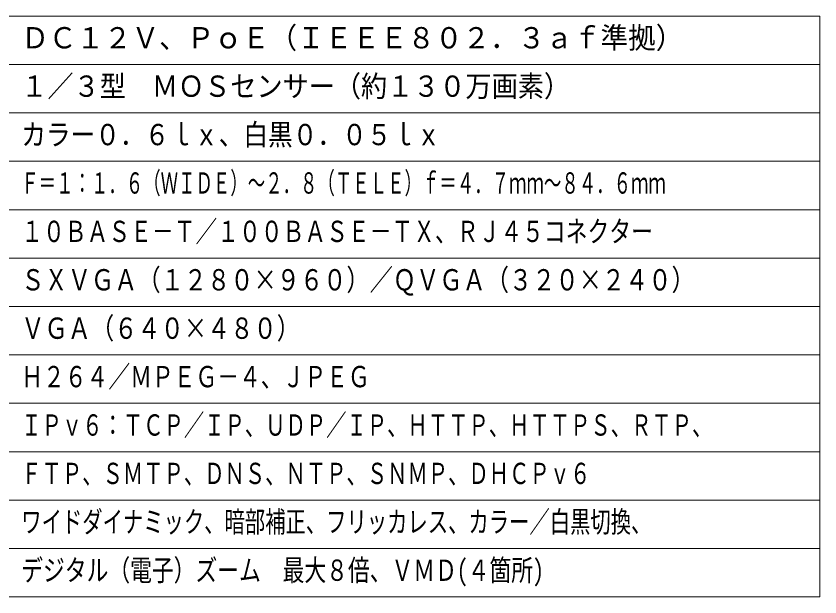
# Model space of a CAD drawing. Units: millimetres, scale not verified. Extents: x -62 to 62, y -56 to 57.
# Drawn here: x -20.5 to 62.5, y -56.4 to 3.6 of the extents above; entities that cross this region are included whole.
import ezdxf
from ezdxf.enums import TextEntityAlignment as Align

# ---------------------------------------------------------------- set-up
doc = ezdxf.new("R2010")
doc.units = ezdxf.units.MM
doc.header["$LTSCALE"] = 0.125
doc.layers.add('0-1_WAKU', color=1, linetype='Continuous', lineweight=18)
doc.layers.add('0-2_MOJI1', color=7, linetype='Continuous')
doc.styles.add('ＭＳ ゴシック', font='')
doc.styles.get('ＭＳ ゴシック').set_extended_font_data('MS Gothic')

msp = doc.modelspace()

# ---------------------------------------------------------------- linework, layer by layer
at = {"layer": '0-1_WAKU', "color": 4}
for p, q in [((-62.5, 3.6333), (62.5, 3.6333)), ((62.5, 3.6333), (62.5, -56.3667)), ((62.5, -56.3667), (-62.5, -56.3667))]:
    msp.add_line(p, q, dxfattribs=at)
at = {"layer": '0-1_WAKU'}
for p, q in [((-62.5, -1.3667), (62.5, -1.3667)), ((-62.5, -6.3667), (62.5, -6.3667)), ((-62.5, -11.3667), (62.5, -11.3667)), ((-62.5, -16.3667), (62.5, -16.3667)), ((-62.5, -21.3667), (62.5, -21.3667)), ((-62.5, -26.3667), (62.5, -26.3667)), ((-62.5, -31.3667), (62.5, -31.3667)), ((-62.5, -36.3667), (62.5, -36.3667)), ((-62.5, -41.3667), (62.5, -41.3667)), ((-62.5, -46.3667), (62.5, -46.3667)), ((-62.5, -51.3667), (62.5, -51.3667))]:
    msp.add_line(p, q, dxfattribs=at)

# ---------------------------------------------------------------- texts
at = {"layer": '0-2_MOJI1', "style": 'ＭＳ ゴシック'}
for s, width, p in [('ＤＣ１２Ｖ、ＰｏＥ（ＩＥＥＥ８０２．３ａｆ準拠）', 0.95, (-20, -0.3667)), ('１／３型\u3000ＭＯＳセンサー（約１３０万画素）', 0.9, (-20, -5.3667)), ('カラー０．６ｌｘ、白黒０．０５ｌｘ', 0.85, (-20, -10.3667)), ('Ｆ＝１：１．６（ＷＩＤＥ）～２．８（ＴＥＬＥ）ｆ＝４．７ｍｍ～８４．６ｍｍ', 0.6, (-20, -15.3667)), ('１０ＢＡＳＥ－Ｔ／１００ＢＡＳＥ－ＴＸ、ＲＪ４５コネクター', 0.75, (-20, -20.3667)), ('ＳＸＶＧＡ（１２８０×９６０）／ＱＶＧＡ（３２０×２４０）', 0.8, (-20, -25.3667)), ('ＶＧＡ（６４０×４８０）', 0.8, (-20, -30.3667)), ('Ｈ２６４／ＭＰＥＧ－４、ＪＰＥＧ', 0.75, (-20, -35.3667)), ('ＩＰｖ６：ＴＣＰ／ＩＰ、ＵＤＰ／ＩＰ、ＨＴＴＰ、ＨＴＴＰＳ、ＲＴＰ、', 0.7, (-20, -40.3667)), ('ＦＴＰ、ＳＭＴＰ、ＤＮＳ、ＮＴＰ、ＳＮＭＰ、ＤＨＣＰｖ６', 0.7, (-20, -45.3667)), ('ワイドダイナミック、暗部補正、フリッカレス、カラー／白黒切換、', 0.7, (-20, -50.3667)), ('デジタル（電子）ズーム\u3000最大８倍、ＶＭＤ(４箇所)', 0.75, (-20, -55.3667))]:
    msp.add_text(s, height=2.199, dxfattribs=dict(at, width=width)).set_placement(p, align=Align.BOTTOM_LEFT)

doc.saveas('drawing.dxf')
